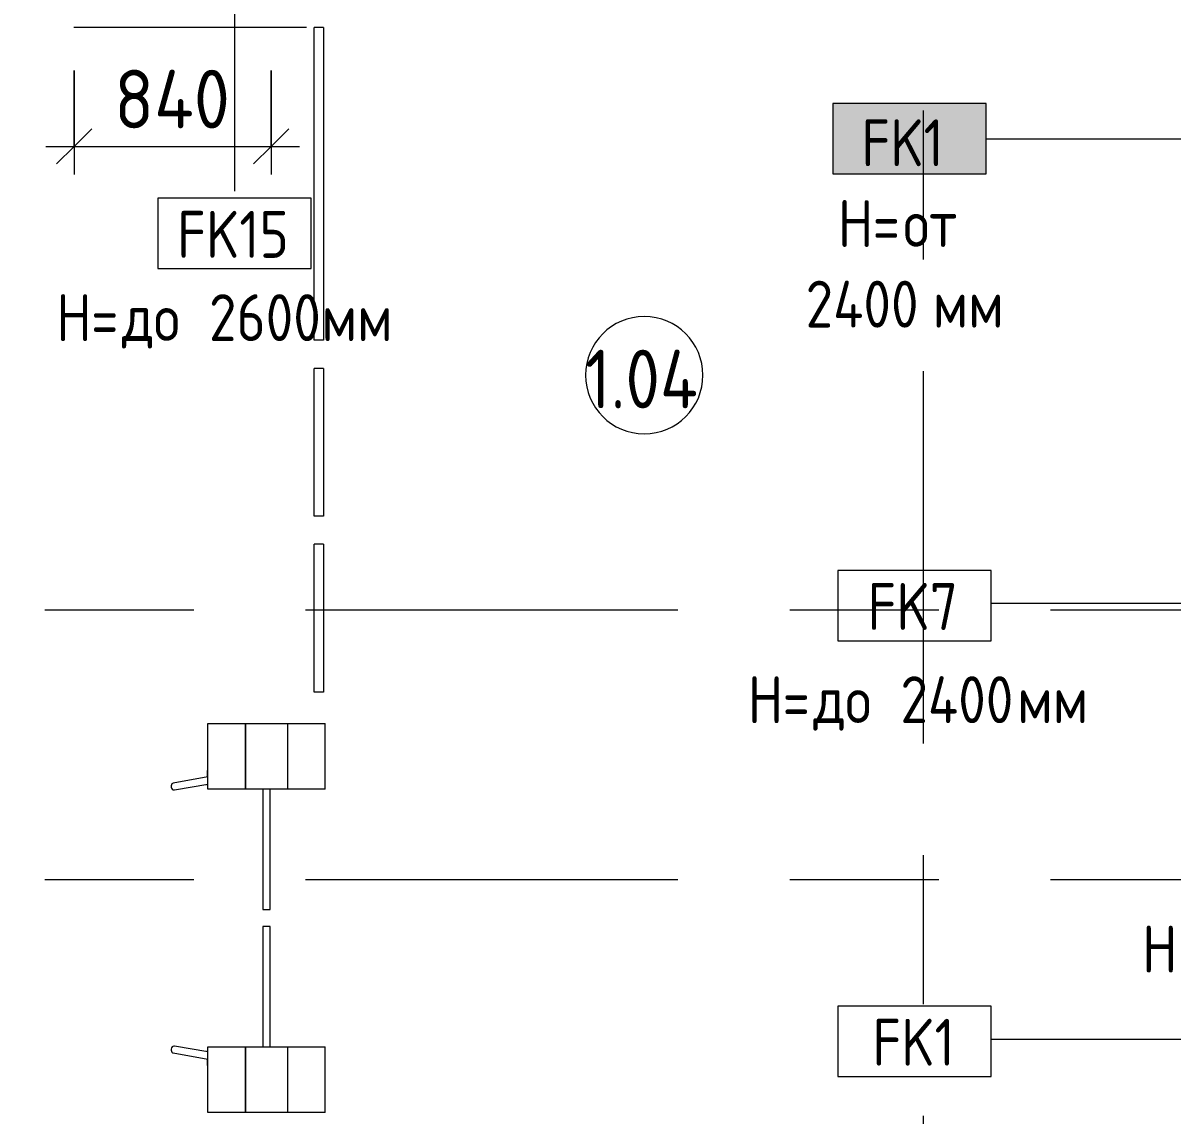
# Model space of a CAD drawing. Header units: millimetres. Extents: x -4060 to 187734, y -8553 to 29000.
# Drawn here: x 8672 to 13573, y 15996 to 20652 of the extents above; entities that cross this region are included whole.
import ezdxf

# ---------------------------------------------------------------- set-up
doc = ezdxf.new("R2010")
doc.units = ezdxf.units.MM
doc.linetypes.add('Осевая', pattern=[3175, 635, -476.25, 1587.5, -476.25])
doc.linetypes.add('Штриховые _2 штр__', pattern=[4286.25, 1587.5, -476.25, 635, -476.25, 635, -476.25])
for name, color, linetype, lineweight in [('A-ANNO-DIMS', 7, 'Continuous', 9), ('A-ANNO-DIMS-100', 7, 'Continuous', 9), ('A-AREA-IDEN', 7, 'Continuous', 9), ('A-DETL', 7, 'Continuous', 9), ('A-DETL-2', 7, 'Штриховые _2 штр__', 9), ('A-WALL-IDEN', 7, 'Continuous', 9), ('M-EQPM', 7, 'Continuous', 9), ('Оси-2', 7, 'Осевая', 9)]:
    doc.layers.add(name, color=color, linetype=linetype, lineweight=lineweight)
for name, color, linetype, lineweight, true_color in [('A-DETL-GENF-1', 7, 'Continuous', 9, 0xffffff), ('G-ANNO-TEXT-1', 7, 'Continuous', 9, 0x3c3c3c), ('I-WALL-4', 7, 'Continuous', 9, 0xc0c0c0)]:
    doc.layers.add(name, color=color, linetype=linetype, lineweight=lineweight, true_color=true_color)
doc.styles.add('GOST Common', font='GOST_Common.ttf', dxfattribs={"width": 0.9, "height": 200})
doc.styles.add('GOST Common_1', font='GOST_Common.ttf', dxfattribs={"width": 0.9, "height": 250})
doc.styles.add('ISOCPEUR', font='isocpeur.ttf', dxfattribs={"width": 0.9, "height": 250})
doc.dimstyles.new('ISO-2_5_0_9К_БОЛЬШОЙ', dxfattribs={"dimscale": 304.8, "dimtxt": 248.995294, "dimasz": 0.492126, "dimexe": 0.393701, "dimexo": 0.984252, "dimgap": 0, "dimtad": 1, "dimdec": 0, "dimrnd": 10, "dimzin": 0, "dimdsep": 46, "dimtxsty": 'ISOCPEUR', "dimblk1": 'OBLIQUE', "dimblk2": 'OBLIQUE', "dimsah": 1, "dimcen": 0.09, "dimdle": 0.393701, "dimazin": 0, "dimtfac": 1, "dimtdec": 4, "dimtix": 1, "dimtmove": 0, "dimatfit": 3, "dimfxl": 1, "dimtvp": 1, "dimtolj": 1, "dimtzin": 0, "dimarcsym": 2})

# ---------------------------------------------------------------- blocks, each defined once
blk = doc.blocks.new('Gotschlich_Турникет-трипод_Тумбовый_Modul_Cross _R18 - Modul Cross 2-Arm-31992132-План отделки стен 1 этажа в осях 1-12')
at = {"layer": 'M-EQPM'}
for p, q in [((-140, 90), (-140, 250)), ((140, 250), (-140, 250)), ((140, 250), (140, 90)), ((-140, -90), (-140, 90)), ((-140, 90), (140, 90)), ((-140, 90), (140, 90)), ((140, 90), (140, -90)), ((653.7, 15), (140, 15)), ((140, -15), (653.7, -15)), ((140, -90), (-140, -90)), ((-140, -250), (-140, -90)), ((-140, -90), (140, -90)), ((140, -90), (140, -250)), ((140, -250), (-140, -250)), ((60.8, -250), (60.8, -252)), ((63.6, -252), (60.8, -252)), ((65.8, -252), (63.6, -252)), ((65.8, -252), (63.6, -252)), ((63.9, -250), (63.9, -252)), ((65.6, -252), (63.9, -252)), ((64.9, -250), (64.9, -252)), ((64.9, -252), (65.6, -252)), ((65.7, -252), (65.6, -252)), ((65.8, -250), (65.8, -252)), ((78.2, -252), (65.8, -252)), ((78.2, -252), (78.2, -250)), ((80.3, -252), (78.2, -252)), ((79.3, -252), (78.2, -252)), ((79.3, -250), (79.3, -252)), ((80.3, -250), (80.3, -252)), ((83.1, -252), (80.3, -252)), ((83.1, -250), (83.1, -252)), ((86.2, -252), (83.1, -252)), ((86.2, -252), (86.2, -250)), ((88.1, -252), (86.2, -252)), ((87.7, -250), (114, -397.6)), ((143.6, -392.3), (118.2, -250)), ((120.1, -252), (118.3, -252)), ((119.8, -250), (119.8, -252)), ((120.1, -250), (120.1, -252)), ((123.8, -252), (120.1, -252)), ((123.8, -250), (123.8, -252))]:
    blk.add_line(p, q, dxfattribs=at)
for centre, major_axis, ratio, start_param, end_param in [((653.7, 0), (0, 15), 0.001848, 4.712389, 6.283185), ((653.7, 0), (0, 15), 0.001848, 3.141593, 4.712389), ((128.8, -395), (14.8, 2.6), 0.738826, 3.743553, 6.361547), ((128.8, -395), (14.8, 2.6), 0.738826, 3.141593, 3.743553)]:
    blk.add_ellipse(centre, major_axis=major_axis, ratio=ratio, start_param=start_param, end_param=end_param, dxfattribs=at)
blk = doc.blocks.new('Gotschlich_Турникет-трипод_Тумбовый_Modul_Cross _R18 - Modul Cross 2-Arm-31997083-План отделки стен 1 этажа в осях 1-12')
at = {"layer": 'M-EQPM'}
for p, q in [((114, 397.6), (87.7, 250)), ((118.2, 250), (143.6, 392.3)), ((-140, 90), (-140, 250)), ((-140, 250), (140, 250)), ((60.8, 252), (63.6, 252)), ((60.8, 252), (60.8, 250)), ((63.6, 252), (65.8, 252)), ((63.6, 252), (65.8, 252)), ((63.9, 252), (65.6, 252)), ((63.9, 252), (63.9, 250)), ((65.6, 252), (64.9, 252)), ((64.9, 252), (64.9, 250)), ((65.6, 252), (65.7, 252)), ((65.8, 252), (78.2, 252)), ((65.8, 252), (65.8, 250)), ((78.2, 252), (80.3, 252)), ((78.2, 252), (79.3, 252)), ((78.2, 250), (78.2, 252)), ((79.3, 252), (79.3, 250)), ((80.3, 252), (83.1, 252)), ((80.3, 252), (80.3, 250)), ((83.1, 252), (86.2, 252)), ((83.1, 252), (83.1, 250)), ((86.2, 252), (88.1, 252)), ((86.2, 250), (86.2, 252)), ((118.3, 252), (120.1, 252)), ((119.8, 252), (119.8, 250)), ((120.1, 252), (123.8, 252)), ((120.1, 252), (120.1, 250)), ((123.8, 252), (123.8, 250)), ((140, 250), (140, 90)), ((-140, -90), (-140, 90)), ((-140, 90), (140, 90)), ((140, 90), (-140, 90)), ((140, 90), (140, -90)), ((653.7, 15), (140, 15)), ((140, -15), (653.7, -15)), ((140, -90), (-140, -90)), ((-140, -250), (-140, -90)), ((140, -90), (-140, -90)), ((140, -90), (140, -250)), ((-140, -250), (140, -250))]:
    blk.add_line(p, q, dxfattribs=at)
for centre, major_axis, ratio, start_param, end_param in [((128.8, 395), (-14.8, 2.6), 0.738826, 5.681225, 6.283185), ((128.8, 395), (-14.8, 2.6), 0.738826, 3.063231, 5.681225), ((653.7, 0), (0, 15), 0.001848, 4.712389, 6.283185), ((653.7, 0), (0, 15), 0.001848, 3.141593, 4.712389)]:
    blk.add_ellipse(centre, major_axis=major_axis, ratio=ratio, start_param=start_param, end_param=end_param, dxfattribs=at)
blk = doc.blocks.new('М_стена_0001 - Типоразмер_без рамки-25382661-План отделки стен 1 этажа в осях 1-12')
at = {"layer": 'A-WALL-IDEN'}
for p, q in [((3.258, 1.523), (-3.273, 1.523)), ((-3.273, 1.523), (-3.273, -1.477)), ((3.258, -1.477), (3.258, 1.523)), ((-3.273, -1.477), (3.258, -1.477))]:
    blk.add_line(p, q, dxfattribs=at)
blk = doc.blocks.new('Марка_Помещения - Номер-25198446-План отделки стен 1 этажа в осях 1-12')
at = {"layer": 'A-AREA-IDEN'}
for start, end in [(360, 180), (180, 360)]:
    blk.add_arc((0, 0), 2.5, start, end, dxfattribs=at)
blk = doc.blocks.new('DIMBLOCK32-План отделки стен 1 этажа в осях 1-12')
at = {"layer": 'A-ANNO-DIMS-100'}
for p, q in [((8890, 20450), (8890, 20006.2)), ((8890, 20126.2), (8890, 20450)), ((9730, 20450), (9730, 20006.2)), ((9730, 20126.2), (9730, 20450)), ((8770, 20126.2), (9850, 20126.2))]:
    blk.add_line(p, q, dxfattribs=at)
at = {"layer": 'A-ANNO-DIMS-100', "lineweight": 20}
for p, q in [((8890, 20126.2), (8965, 20201.2)), ((9730, 20126.2), (9805, 20201.2)), ((8890, 20126.2), (8815, 20051.2)), ((9730, 20126.2), (9655, 20051.2))]:
    blk.add_line(p, q, dxfattribs=at)
at = {"layer": 'A-ANNO-DIMS-100', "color": 0, "insert": (9061, 20452.8), "char_height": 250, "width": 597.589, "attachment_point": 1, "line_spacing_factor": 1.149209, "style": 'ISOCPEUR'}
blk.add_mtext('840', dxfattribs=at)
blk = doc.blocks.new('_Oblique')
at = {"color": 0, "linetype": 'ByBlock', "lineweight": -2}
blk.add_line((-0.5, -0.5), (0.5, 0.5), dxfattribs=at)

msp = doc.modelspace()

# ---------------------------------------------------------------- hatches: boundary and pattern name
at = {"layer": 'A-DETL-GENF-1'}
msp.add_hatch(color=256, dxfattribs=at).paths.add_polyline_path([(12776.6, 20008.9), (12776.6, 20308.9), (12123.4, 20308.9), (12123.4, 20008.9)])

# ---------------------------------------------------------------- linework, layer by layer
at = {"layer": 'A-DETL'}
for p, q in [((12776.6, 20308.9), (12123.4, 20308.9)), ((12123.4, 20308.9), (12123.4, 20008.9)), ((12776.6, 20008.9), (12776.6, 20308.9)), ((12776.6, 20158.9), (13816.6, 20158.9)), ((12123.4, 20008.9), (12776.6, 20008.9))]:
    msp.add_line(p, q, dxfattribs=at)
at = {"layer": 'A-DETL-2'}
for p, q in [((9881.1, 22331), (9881.1, 20632.7)), ((9881.1, 20632.7), (8889, 20632.7))]:
    msp.add_line(p, q, dxfattribs=at)
at = {"layer": 'A-WALL-IDEN'}
for p, q in [((9573.9, 20749.5), (9573.9, 19935.4)), ((13684.5, 18176.4), (12798.2, 18176.4)), ((13826.1, 16318.2), (12798.2, 16318.2))]:
    msp.add_line(p, q, dxfattribs=at)
at = {"layer": 'I-WALL-4'}
for p, q in [((9912.6, 19299.2), (9912.6, 20632.7)), ((9952.6, 20632.7), (9912.6, 20632.7)), ((9952.6, 20632.7), (9952.6, 19299.2)), ((9952.6, 19299.2), (9912.6, 19299.2)), ((9912.6, 18549.2), (9912.6, 19179.2)), ((9952.6, 19179.2), (9912.6, 19179.2)), ((9952.6, 19179.2), (9952.6, 18549.2)), ((9952.6, 18549.2), (9912.6, 18549.2)), ((9912.6, 17799.2), (9912.6, 18429.2)), ((9952.6, 18429.2), (9912.6, 18429.2)), ((9952.6, 18429.2), (9952.6, 17799.2)), ((9952.6, 17799.2), (9912.6, 17799.2))]:
    msp.add_line(p, q, dxfattribs=at)
at = {"layer": 'Оси-2'}
for p, q in [((12510, 593.7), (12510, 24898.1)), ((-760.2, 18150), (35990, 18150)), ((-760.2, 17000), (35990, 17000))]:
    msp.add_line(p, q, dxfattribs=at)

# ---------------------------------------------------------------- block references
at = {"layer": 'A-AREA-IDEN', "xscale": 99.99999999999993, "yscale": 99.99999999999993, "zscale": 99.99999999999993}
msp.add_blockref('Марка_Помещения - Номер-25198446-План отделки стен 1 этажа в осях 1-12', (11320, 19150.5), dxfattribs=at)
at = {"layer": 'A-WALL-IDEN', "xscale": 99.99999999999993, "yscale": 99.99999999999993, "zscale": 99.99999999999993}
for p in [(9574.7, 19752.9), (12472.4, 18166), (12472.4, 16307.8)]:
    msp.add_blockref('М_стена_0001 - Типоразмер_без рамки-25382661-План отделки стен 1 этажа в осях 1-12', p, dxfattribs=at)
at = {"layer": 'M-EQPM'}
for name, p, rotation in [('Gotschlich_Турникет-трипод_Тумбовый_Modul_Cross _R18 - Modul Cross 2-Arm-31992132-План отделки стен 1 этажа в осях 1-12', (9710, 17525.2), 269.9999999999999), ('Gotschlich_Турникет-трипод_Тумбовый_Modul_Cross _R18 - Modul Cross 2-Arm-31997083-План отделки стен 1 этажа в осях 1-12', (9710, 16146.2), 89.99999999999973)]:
    msp.add_blockref(name, p, dxfattribs=dict(at, rotation=rotation))

# ---------------------------------------------------------------- texts
at = {"layer": 'A-AREA-IDEN', "insert": (11069.1, 19259.1), "char_height": 250, "width": 627.721, "attachment_point": 1, "style": 'GOST Common_1'}
msp.add_mtext('1.04', dxfattribs=at)
at = {"layer": 'A-WALL-IDEN', "char_height": 200, "attachment_point": 1, "style": 'GOST Common'}
for s, insert, width in [('FK15', (9329.2, 19850.9), 606.076), ('FK7', (12271.5, 18264), 497.848), ('FK1', (12292.2, 16405.8), 447.342)]:
    msp.add_mtext(s, dxfattribs=dict(at, insert=insert, width=width))
at = {"layer": 'G-ANNO-TEXT-1', "char_height": 200, "attachment_point": 1, "style": 'GOST Common'}
for s, insert, width in [('FK1', (12245.5, 20241.4), 447.342), ('\\fGOST Common|b0|i0|c204|p34|;\\W.9;Н', (12144.3, 19897.4), 180.38), ('\\fGOST Common|b0|i0|c204|p34|;\\W.9; ', (12715.8, 19897.4), 79.367), ('\\fGOST Common|b0|i0|c204|p34|;\\W.9;=', (12293.1, 19897.4), 158.734), ('от', (12424.1, 19897.4), 353.544), ('2400', (12007.4, 19553.5), 656.582), ('\\fGOST Common|b0|i0|c204|p34|;\\W.9;Н', (8813.7, 19496), 180.38), (' 2600', (9355.4, 19496), 714.304), ('мм', (12549.1, 19553.5), 360.759), ('\\fGOST Common|b0|i0|c204|p34|;\\W.9;=', (8962.5, 19496), 158.734), ('до', (9093.5, 19496), 317.468), ('мм', (9944.8, 19496), 360.759), ('\\fGOST Common|b0|i0|c204|p34|;\\W.9;Н', (11760.5, 17866.6), 180.38), (' 2400', (12302.2, 17866.6), 735.949), ('до', (12040.3, 17866.6), 317.468), ('мм', (12909.5, 17866.6), 360.759), ('\\fGOST Common|b0|i0|c204|p34|;\\W.9;=', (11909.3, 17866.6), 158.734), ('\\fGOST Common|b0|i0|c204|p34|;\\W.9;Н', (13440.7, 16803.3), 180.38)]:
    msp.add_mtext(s, dxfattribs=dict(at, insert=insert, width=width))

# ---------------------------------------------------------------- dimensions: what is measured, and where the dimension line sits
at = {"layer": 'A-ANNO-DIMS'}
dim = msp.add_linear_dim(base=(9730, 20126.2), p1=(8890, 20750), p2=(9730, 20750), dimstyle='ISO-2_5_0_9К_БОЛЬШОЙ', override={"dimpost": '<>', "dimfxl": 840}, dxfattribs=at)
dim.commit()
dim.dimension.update_dxf_attribs({"geometry": 'DIMBLOCK32-План отделки стен 1 этажа в осях 1-12', "text_midpoint": (9310, 20251.2)})

doc.saveas('drawing.dxf')
